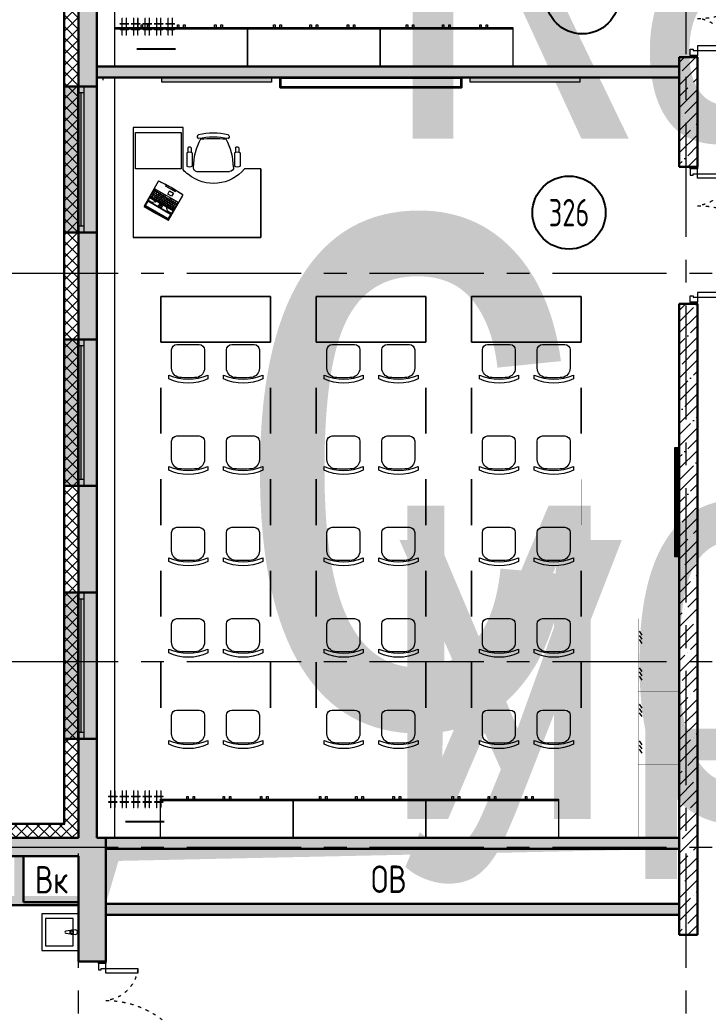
# Model space of a CAD drawing. Header units: millimetres. Extents: x -13407 to 129733, y -106516 to 109495.
# Drawn here: x 5609 to 13140, y 7692 to 18564 of the extents above; entities that cross this region are included whole.
import ezdxf
from ezdxf.enums import TextEntityAlignment as Align

# ---------------------------------------------------------------- set-up
doc = ezdxf.new("R2018")
doc.units = ezdxf.units.MM
doc.linetypes.add('ACAD_ISO03W100', pattern=[30, 12, -18])
doc.linetypes.add('CENTER', pattern=[2, 1.25, -0.25, 0.25, -0.25])
doc.layers.get('Defpoints').update_dxf_attribs({"color": 6})
for name, color, linetype, lineweight in [('АР_Двери', 5, 'Continuous', 18), ('АР_Маркер экспликации', 239, 'Continuous', 13), ('АР_Навесной фасад', 5, 'Continuous', 5), ('АР_Номер помещения', 1, 'Continuous', 25), ('АР_Окна БЛОК', 250, 'Continuous', 13), ('АР_Оси', 193, 'Continuous', 9), ('АР_Перегородки газоблок', 165, 'Continuous', 30), ('АР_Перегородки газоблок_Штрих', 165, 'Continuous', 5), ('АР_Подоконники', 163, 'Continuous', 9), ('АР_Помещения_площадь', 19, 'Continuous', 9), ('АР_Сущ Несущая стена', 202, 'Continuous', 30), ('АР_Утеплитель', 250, 'Continuous', 9), ('АР_Штриховка монолит', 250, 'Continuous', 9), ('Сан.техника', 153, 'Continuous', 9), ('Спринклеры', 7, 'Continuous', 18), ('ТХ_мебель передв', 250, 'Continuous', 13), ('ТХ_обор_комп принт', 30, 'Continuous', 13)]:
    doc.layers.add(name, color=color, linetype=linetype, lineweight=lineweight)
doc.layers.add('АР_Названия помещений', color=124, linetype='Continuous', lineweight=5, plot=False)
doc.layers.add('АР_Отверстия', color=251, linetype='Continuous')
doc.styles.add('ICOCPEUR', font='isocpeur.ttf')
doc.styles.add('ISOCPEUR', font='isocpeur.ttf', dxfattribs={"width": 0.7})
doc.styles.get("Standard").update_dxf_attribs({"font": 'arial.ttf'})
pattern_1 = [(50, (-58072.46, -55205.68), (215.17805, -18.82564), [22.5, -247.5]), (355, (-58072.46, -55205.68), (-41.6254, 225.65764), [18, -198]), (100.45144, (-58054.53, -55207.25), (173.55265, 206.832), [19.12206, -210.34263]), (46.1842, (-58072.46, -55145.68), (320.1724, -49.6558), [33.75, -371.25]), (96.63564, (-58045.78, -55149.82), (280.3986, 292.2356), [28.6831, -315.5141]), (351.18416, (-58072.46, -55145.68), (280.3986, 292.2356), [27, -297]), (21, (-58042.46, -55160.68), (179.07212, -120.78567), [22.5, -247.5]), (326, (-58042.46, -55160.68), (72.9946, 217.545), [18, -198]), (71.45144, (-58027.54, -55170.75), (252.0667, 96.75935), [19.12206, -210.34263]), (37.5, (-58072.46, -55205.68), (3.647957, 99.868156), [0, -195.6, 0, -201, 0, -198.75]), (7.5, (-58072.46, -55205.68), (78.92086, 118.32351), [0, -114.6, 0, -191.1, 0, -75.75]), (327.5, (-58139.36, -55205.68), (160.14673, -6.76646), [0, -75, 0, -234, 0, -310.5]), (317.5, (-58169.36, -55205.68), (174.95585, 30.0315), [0, -97.5, 0, -155.4, 0, -220.5])]

# ---------------------------------------------------------------- blocks, each defined once
blk = doc.blocks.new('Полуторная_на лестницу')
for points in [[(75, 80), (75, 1080), (125, 1080), (125, 80)], [(1375, 430), (1375, 80), (1425, 80), (1425, 430)]]:
    blk.add_lwpolyline(points, close=True)
for points in [[(0, 0), (0, 80), (20, 80), (20, 0), (0, 0)], [(20, 80), (20, 0), (90, 0), (90, 30), (75, 30), (75, 80), (20, 80)], [(1480, 80), (1480, 0), (1410, 0), (1410, 30), (1425, 30), (1425, 80), (1480, 80)], [(1500, 0), (1500, 80), (1480, 80), (1480, 0), (1500, 0)]]:
    blk.add_lwpolyline(points)
at = {"linetype": 'ACAD_ISO03W100', "ltscale": 3}
for centre, radius, start, end in [((75, 80), 1000, 0, 90), ((1465, 40), 392, 95.9075, 174.0925)]:
    blk.add_arc(centre, radius, start, end, dxfattribs=at)
blk = doc.blocks.new('*U205')
at = {"true_color": 0xffffff}
h = blk.add_hatch(color=7, dxfattribs=at)
h.dxf.hatch_style = 1
h.paths.add_polyline_path([(-1600, 140), (0, 140), (0, -220), (-1600, -220)])
at = {"lineweight": 30}
for p, q in [((-1600, 140), (-1600, -220)), ((0, 140), (0, -220))]:
    blk.add_line(p, q, dxfattribs=at)
for p, q in [((-1600, 140), (0, 140)), ((-1600, 140), (-1600, 140)), ((-1600, 140), (-1600, 140)), ((0, 140), (0, 140)), ((0, 140), (0, 140)), ((-1600, 0), (0, 0)), ((-1600, -70), (0, -70)), ((-1530, 0), (-1530, -70)), ((-1530, -35), (-70, -35)), ((-70, 0), (-70, -70)), ((0, -220), (-1600, -220))]:
    blk.add_line(p, q)
blk = doc.blocks.new('*U206')
at = {"true_color": 0xffffff}
h = blk.add_hatch(color=7, dxfattribs=at)
h.dxf.hatch_style = 1
h.paths.add_polyline_path([(-1600, 140), (0, 140), (0, -220), (-1600, -220)])
at = {"lineweight": 30}
for p, q in [((-1600, 140), (-1600, -220)), ((0, 140), (0, -220))]:
    blk.add_line(p, q, dxfattribs=at)
for p, q in [((-1600, 140), (0, 140)), ((-1600, 140), (-1600, 140)), ((-1600, 140), (-1600, 140)), ((0, 140), (0, 140)), ((0, 140), (0, 140)), ((-1600, 0), (0, 0)), ((-1600, -70), (0, -70)), ((-1530, 0), (-1530, -70)), ((-1530, -35), (-70, -35)), ((-70, 0), (-70, -70)), ((0, -220), (-1600, -220))]:
    blk.add_line(p, q)
blk = doc.blocks.new('*U207')
at = {"true_color": 0xffffff}
h = blk.add_hatch(color=7, dxfattribs=at)
h.dxf.hatch_style = 1
h.paths.add_polyline_path([(-1600, 140), (0, 140), (0, -220), (-1600, -220)])
at = {"lineweight": 30}
for p, q in [((-1600, 140), (-1600, -220)), ((0, 140), (0, -220))]:
    blk.add_line(p, q, dxfattribs=at)
for p, q in [((-1600, 140), (0, 140)), ((-1600, 140), (-1600, 140)), ((-1600, 140), (-1600, 140)), ((0, 140), (0, 140)), ((0, 140), (0, 140)), ((-1600, 0), (0, 0)), ((-1600, -70), (0, -70)), ((-1530, 0), (-1530, -70)), ((-1530, -35), (-70, -35)), ((-70, 0), (-70, -70)), ((0, -220), (-1600, -220))]:
    blk.add_line(p, q)
blk = doc.blocks.new('*U371')
at = {"layer": 'Defpoints', "color": 7}
blk.add_line((-16925, 1219), (-17347, 1219), dxfattribs=at)
at = {"layer": 'АР_Номер помещения', "color": 7}
blk.add_circle((-12473, 1786), 400, dxfattribs=at)
at = {"layer": 'Defpoints', "color": 7, "style": 'ISOCPEUR', "width": 0.7}
blk.add_attdef('ПЛОЩАДЬ_ПОМЕЩЕНИЯ', text='', height=200, dxfattribs=at).set_placement((-16920, 1466), align=Align.MIDDLE_RIGHT)
at = {"layer": 'Defpoints', "color": 7, "style": 'ISOCPEUR', "width": 0.7, "flags": 1}
blk.add_attdef('КАТЕГОРИЯ', (-499, -2092), '', height=250, dxfattribs=at)
at = {"layer": 'АР_Номер помещения', "color": 7, "style": 'ISOCPEUR', "width": 0.7}
blk.add_attdef('НОМЕР_ПОМЕЩЕНИЯ', text='', height=300, dxfattribs=at).set_placement((-12473, 1786), align=Align.MIDDLE_CENTER)
at = {"layer": 'АР_Помещения_площадь', "color": 7, "lineweight": 30, "width": 0.7, "flags": 104}
blk.add_attdef('ИМЯ_ПОМЕЩЕНИЯ', text='', height=100, dxfattribs=at).set_placement((158, 1217), align=Align.MIDDLE_CENTER)
blk = doc.blocks.new('*U372')
at = {"layer": 'Defpoints', "color": 7}
blk.add_line((-17050, 764), (-17472, 764), dxfattribs=at)
at = {"layer": 'АР_Номер помещения', "color": 7}
blk.add_circle((-12619, 7432), 400, dxfattribs=at)
at = {"layer": 'Defpoints', "color": 7, "style": 'ISOCPEUR', "width": 0.7}
blk.add_attdef('ПЛОЩАДЬ_ПОМЕЩЕНИЯ', text='', height=200, dxfattribs=at).set_placement((-17045, 1011), align=Align.MIDDLE_RIGHT)
at = {"layer": 'Defpoints', "color": 7, "style": 'ISOCPEUR', "width": 0.7, "flags": 1}
blk.add_attdef('КАТЕГОРИЯ', (-499, -2092), '', height=250, dxfattribs=at)
at = {"layer": 'АР_Номер помещения', "color": 7, "style": 'ISOCPEUR', "width": 0.7}
blk.add_attdef('НОМЕР_ПОМЕЩЕНИЯ', text='', height=300, dxfattribs=at).set_placement((-12619, 7432), align=Align.MIDDLE_CENTER)
at = {"layer": 'АР_Помещения_площадь', "color": 7, "lineweight": 30, "width": 0.7, "flags": 104}
blk.add_attdef('ИМЯ_ПОМЕЩЕНИЯ', text='', height=100, dxfattribs=at).set_placement((158, 1217), align=Align.MIDDLE_CENTER)
blk = doc.blocks.new('*U391')
at = {"layer": 'Defpoints', "color": 7, "style": 'ISOCPEUR', "width": 0.7, "flags": 1}
blk.add_attdef('КАТЕГОРИЯ', (-499, -2092), '', height=250, dxfattribs=at)
at = {"layer": 'Defpoints', "color": 7, "style": 'ISOCPEUR', "width": 0.7}
blk.add_attdef('ПЛОЩАДЬ_ПОМЕЩЕНИЯ', text='', height=200, dxfattribs=at).set_placement((6388, -10752), align=Align.MIDDLE_RIGHT)
at = {"layer": 'АР_Номер помещения', "color": 7, "style": 'ISOCPEUR', "width": 0.7}
blk.add_attdef('НОМЕР_ПОМЕЩЕНИЯ', text='', height=300, dxfattribs=at).set_placement((1135, -4684), align=Align.MIDDLE_CENTER)
at = {"layer": 'АР_Помещения_площадь', "color": 7, "lineweight": 30, "width": 0.7, "flags": 104}
blk.add_attdef('ИМЯ_ПОМЕЩЕНИЯ', text='', height=100, dxfattribs=at).set_placement((158, 1217), align=Align.MIDDLE_CENTER)
blk = doc.blocks.new('*U389')
at = {"layer": 'Defpoints', "color": 7, "style": 'ISOCPEUR', "width": 0.7}
blk.add_attdef('ПЛОЩАДЬ_ПОМЕЩЕНИЯ', text='', height=200, dxfattribs=at).set_placement((-20053, 1770), align=Align.MIDDLE_RIGHT)
at = {"layer": 'Defpoints', "color": 7, "style": 'ISOCPEUR', "width": 0.7, "flags": 1}
blk.add_attdef('КАТЕГОРИЯ', (-499, -2092), '', height=250, dxfattribs=at)
at = {"layer": 'АР_Номер помещения', "color": 7, "style": 'ISOCPEUR', "width": 0.7}
blk.add_attdef('НОМЕР_ПОМЕЩЕНИЯ', text='', height=300, dxfattribs=at).set_placement((-18031, 1945), align=Align.MIDDLE_CENTER)
at = {"layer": 'АР_Помещения_площадь', "color": 7, "lineweight": 30, "width": 0.7, "flags": 104}
blk.add_attdef('ИМЯ_ПОМЕЩЕНИЯ', text='', height=100, dxfattribs=at).set_placement((158, 1217), align=Align.MIDDLE_CENTER)
blk = doc.blocks.new('сан.техника')
at = {"layer": 'Сан.техника', "linetype": 'Continuous', "lineweight": 5}
for p, q in [((-27, 168), (-79, 161)), ((-27, 168), (-79, 161)), ((-79, 139), (-27, 132)), ((-79, 139), (-27, 132)), ((25, 175), (-17, 171)), ((25, 175), (-17, 171)), ((-17, 129), (25, 125)), ((-17, 129), (25, 125)), ((-15, 164), (0, 164)), ((-15, 164), (0, 164)), ((0, 136), (-15, 136)), ((0, 136), (-15, 136)), ((0, 164), (0, 136)), ((0, 164), (0, 136))]:
    blk.add_line(p, q, dxfattribs=at)
for points in [[(59, 350), (-341, 350), (-341, -50), (59, -50)], [(0, 300), (-300, 300), (-300, 0), (0, 0)], [(0, 300), (-300, 300), (-300, 0), (0, 0)]]:
    blk.add_lwpolyline(points, close=True, dxfattribs=at)
for centre, radius, start, end in [((-78, 150), 11.2, 97.1386, 262.8608), ((-78, 150), 11.2, 97.1386, 262.8608), ((-15, 150), 21.1, 122.7707, 237.2287), ((-15, 150), 21.1, 122.7707, 237.2287), ((-15, 150), 13.6, 89.9997, 269.9997), ((-15, 150), 13.6, 89.9997, 269.9997), ((-15, 150), 21.1, 95.1693, 122.7707), ((-15, 150), 21.1, 95.1693, 122.7707), ((-15, 150), 21.1, 237.2287, 264.8301), ((-15, 150), 21.1, 237.2287, 264.8301), ((25, 150), 25, 269.9997, 89.9997), ((25, 150), 25, 269.9997, 89.9997)]:
    blk.add_arc(centre, radius, start, end, dxfattribs=at)
blk = doc.blocks.new('тумба под доской')
for points in [[(-1451, -426), (0, -426), (0, 0), (-1451, 0)], [(-1165, -453), (-1149, -453), (-1149, -426), (-1165, -426)], [(-1096, -453), (-1080, -453), (-1080, -426), (-1096, -426)], [(-768, -453), (-752, -453), (-752, -426), (-768, -426)], [(-699, -453), (-683, -453), (-683, -426), (-699, -426)], [(-360, -453), (-344, -453), (-344, -426), (-360, -426)], [(-291, -453), (-275, -453), (-275, -426), (-291, -426)]]:
    blk.add_lwpolyline(points, close=True)
blk.add_lwpolyline([(-1451, -410), (0, -410)])
blk = doc.blocks.new('A$C3da1b1ea')
at = {"lineweight": 0}
blk.add_lwpolyline([(0, 0), (50, 0), (50, -1200), (0, -1200), (0, 0)], dxfattribs=at)
blk = doc.blocks.new('laptop')
at = {"color": 0}
for p, q in [((-150, 325), (-155, 323)), ((-150, 325), (-155, 323)), ((-155, 323), (-155, 10)), ((-155, 323), (-155, 10)), ((-150, 313), (-155, 311)), ((155, 248), (-155, 248)), ((0, 326), (-150, 325)), ((0, 326), (-150, 325)), ((0, 314), (-150, 313)), ((-147, 210), (-147, 234)), ((-143, 309), (-140, 310)), ((-143, 254), (-143, 309)), ((-140, 253), (-143, 254)), ((-140, 310), (140, 310)), ((140, 253), (-140, 253)), ((-137, 244), (-96, 244)), ((-68, 219), (-92, 243)), ((-19, 242), (-21, 242)), ((-21, 242), (-21, 237)), ((-21, 237), (-19, 237)), ((-21, 226), (-21, 220)), ((21, 226), (-21, 226)), ((-21, 220), (21, 220)), ((-19, 237), (-19, 242)), ((-6, 242), (-8, 242)), ((-8, 242), (-8, 237)), ((-8, 237), (-6, 237)), ((-6, 237), (-6, 242)), ((150, 325), (0, 326)), ((150, 325), (0, 326)), ((150, 313), (0, 314)), ((8, 242), (6, 242)), ((6, 242), (6, 237)), ((6, 237), (8, 237)), ((8, 237), (8, 242)), ((21, 242), (19, 242)), ((19, 242), (19, 237)), ((19, 237), (21, 237)), ((21, 237), (21, 242)), ((21, 220), (21, 226)), ((68, 219), (92, 243)), ((96, 244), (137, 244)), ((140, 310), (143, 309)), ((143, 254), (140, 253)), ((143, 309), (143, 254)), ((147, 234), (147, 210)), ((155, 323), (150, 325)), ((155, 323), (150, 325)), ((155, 311), (150, 313)), ((155, 10), (155, 323)), ((155, 10), (155, 323)), ((-147, 210), (-147, 100)), ((147, 210), (-147, 210)), ((-147, 210), (-72, 210)), ((-130, 194), (-147, 194)), ((147, 192), (-147, 192)), ((147, 173), (-147, 173)), ((147, 155), (-147, 155)), ((147, 137), (-147, 137)), ((147, 118), (-147, 118)), ((-138, 192), (-138, 173)), ((-130, 210), (-130, 194)), ((-129, 173), (-129, 155)), ((-128, 210), (-128, 194)), ((76, 194), (-128, 194)), ((-123, 155), (-123, 137)), ((-123, 118), (-123, 100)), ((-119, 192), (-119, 173)), ((-114, 137), (-114, 118)), ((-111, 210), (-111, 194)), ((-110, 173), (-110, 155)), ((-103, 155), (-103, 137)), ((-99, 192), (-99, 173)), ((-98, 118), (-98, 100)), ((-94, 210), (-94, 194)), ((-94, 137), (-94, 118)), ((-90, 173), (-90, 155)), ((-84, 155), (-84, 137)), ((-80, 192), (-80, 173)), ((-77, 210), (-77, 194)), ((-75, 137), (-75, 118)), ((-74, 118), (-74, 100)), ((-71, 173), (-71, 155)), ((-64, 155), (-64, 137)), ((-60, 210), (-60, 194)), ((-60, 192), (-60, 173)), ((-55, 137), (-55, 118)), ((-55, 118), (-55, 100)), ((-51, 173), (-51, 155)), ((-45, 155), (-45, 137)), ((-43, 210), (-43, 194)), ((-41, 192), (-41, 173)), ((-36, 137), (-36, 118)), ((-32, 173), (-32, 155)), ((-26, 210), (-26, 194)), ((-25, 155), (-25, 137)), ((-21, 192), (-21, 173)), ((-16, 137), (-16, 118)), ((-12, 173), (-12, 155)), ((-9, 210), (-9, 194)), ((-6, 155), (-6, 137)), ((-2, 192), (-2, 173)), ((3, 137), (3, 118)), ((7, 173), (7, 155)), ((8, 210), (8, 194)), ((9, 118), (9, 100)), ((14, 155), (14, 137)), ((18, 192), (18, 173)), ((23, 137), (23, 118)), ((25, 210), (25, 194)), ((27, 173), (27, 155)), ((29, 118), (29, 100)), ((33, 155), (33, 137)), ((37, 192), (37, 173)), ((42, 210), (42, 194)), ((42, 137), (42, 118)), ((46, 173), (46, 155)), ((48, 118), (48, 100)), ((53, 155), (53, 137)), ((57, 192), (57, 173)), ((59, 210), (59, 194)), ((62, 137), (62, 118)), ((66, 173), (66, 155)), ((68, 118), (68, 100)), ((69, 210), (69, 211)), ((69, 210), (69, 211)), ((147, 210), (69, 210)), ((72, 155), (72, 137)), ((76, 210), (76, 194)), ((76, 192), (76, 173)), ((79, 210), (79, 194)), ((147, 194), (79, 194)), ((81, 137), (81, 118)), ((85, 173), (85, 155)), ((87, 118), (87, 100)), ((90, 118), (90, 100)), ((92, 155), (92, 137)), ((96, 210), (96, 194)), ((96, 192), (96, 173)), ((105, 173), (105, 155)), ((109, 137), (109, 100)), ((113, 210), (113, 194)), ((129, 192), (129, 100)), ((130, 210), (130, 194)), ((147, 210), (147, 100)), ((-155, 10), (-155, 8)), ((-155, 8), (-152, 5)), ((-152, 5), (-150, 5)), ((-150, 5), (0, 0)), ((147, 100), (-147, 100)), ((-59, 14), (-59, 1)), ((59, 14), (-59, 14)), ((-59, 1), (-59, 14)), ((-59, 14), (59, 14)), ((0, 0), (150, 5)), ((59, 1), (59, 14)), ((59, 14), (59, 1)), ((150, 5), (153, 6)), ((153, 6), (155, 8)), ((155, 8), (155, 10))]:
    blk.add_line(p, q, dxfattribs=at)
blk.add_lwpolyline([(-52, 79), (-4, 79), (-4, 39), (-52, 39)], close=True, dxfattribs=at)
for centre, radius, start, end in [((-137, 234), 10, 90, 180), ((-96, 239), 5, 45, 90), ((-72, 215), 5, 270, 45), ((72, 215), 5, 135, 236.1175), ((96, 239), 5, 90, 135), ((137, 234), 10, 0, 90), ((-150, 10), 5, 180, 266.4167), ((0, 2405), 2405, 266.4167, 273.5833), ((150, 10), 5, 273.5833, 0)]:
    blk.add_arc(centre, radius, start, end, dxfattribs=at)
blk = doc.blocks.new('мваи')
for points in [[(95699, 222916), (95154, 222916), (95154, 221715), (96551, 221715), (96551, 222466), (96371, 222466)], [(95699, 222456), (95699, 222916)], [(95752, 222694), (95752, 222646)], [(95789, 222694), (95789, 222646)], [(96271, 222694), (96271, 222646)], [(96308, 222694), (96308, 222646)], [(95741, 222641), (95741, 222493)], [(95800, 222641), (95800, 222493)], [(96260, 222641), (96260, 222493)], [(96324, 222641), (96324, 222493)], [(96551, 222466), (96551, 221715), (95154, 221715)]]:
    blk.add_lwpolyline(points)
blk.add_lwpolyline([(95180, 222864), (95678, 222864), (95678, 222466), (95180, 222466)], close=True)
blk.add_lwpolyline([(96250, 222482, 0.127479), (96170, 222789, 0.028308), (95890, 222789, 0.127479), (95810, 222482, 0.416667), (95858, 222435), (96207, 222435)], format="xyb")
for centre, radius, start, end in [((96030, 222190), 667, 75.9812, 104.0188), ((96030, 221982), 829, 78.7648, 101.2352)]:
    blk.add_arc(centre, radius, start, end)
for points in [[(95868, 222795), (95858, 222800), (95852, 222821), (95863, 222832)], [(95863, 222832), (95863, 222837), (95868, 222837), (95868, 222837)], [(96191, 222837), (96202, 222832), (96207, 222816), (96197, 222800)], [(96197, 222800), (96197, 222800), (96197, 222795), (96191, 222795)], [(95741, 222641), (95757, 222652), (95778, 222652), (95800, 222641)], [(95752, 222694), (95757, 222705), (95768, 222710), (95778, 222705)], [(95778, 222705), (95784, 222699), (95784, 222699), (95789, 222694)], [(96260, 222641), (96281, 222652), (96302, 222652), (96324, 222641)], [(96271, 222694), (96276, 222705), (96292, 222710), (96302, 222705)], [(96302, 222705), (96302, 222699), (96308, 222699), (96308, 222694)], [(95757, 222403), (95736, 222419), (95715, 222435), (95699, 222456)], [(95800, 222493), (95778, 222482), (95757, 222482), (95741, 222493)], [(96371, 222466), (96218, 222281), (95942, 222249), (95757, 222403)], [(96250, 222482), (96255, 222456), (96234, 222435), (96207, 222435)], [(96324, 222493), (96302, 222482), (96281, 222482), (96260, 222493)]]:
    blk.add_open_spline(points, degree=3)
at = {"rotation": 150}
blk.add_blockref('laptop', (95567, 222259), dxfattribs=at)
blk = doc.blocks.new('У018')
at = {"layer": 'ТХ_мебель передв', "ltscale": 100, "const_width": 2}
blk.add_lwpolyline([(94750, 82280), (95250, 82280), (95250, 81080), (94750, 81080)], close=True, dxfattribs=at)
blk = doc.blocks.new('Стул парты')
for points in [[(-95, -360, -0.36493), (-180, -259), (-180, -58, -0.414078), (-122, 0), (122, 0, -0.414078), (180, -58), (180, -259, -0.36493), (95, -360, -0.041656)], [(-212, -334, 0.203875), (217, -334), (217, -374, -0.227009), (-212, -374)]]:
    blk.add_lwpolyline(points, format="xyb", close=True)
blk = doc.blocks.new('У062-2')
at = {"layer": 'ТХ_мебель передв', "ltscale": 100}
for p, q in [((73687, 43374.5), (73729.5, 43402.5)), ((73733, 43374.5), (73775.5, 43402.5)), ((73779, 43374.5), (73821.5, 43402.5)), ((74087, 43374.5), (74129.5, 43402.5)), ((74133, 43374.5), (74175.5, 43402.5)), ((74179, 43374.5), (74221.5, 43402.5))]:
    blk.add_line(p, q, dxfattribs=at)
for points, const_width in [([(73549.5, 43813.5), (74349.5, 43813.5), (74349.5, 43363.5), (73549.5, 43363.5)], 2), ([(73549.5, 43363.5), (74349.5, 43363.5), (74349.5, 43413.5), (73549.5, 43413.5)], 1)]:
    blk.add_lwpolyline(points, close=True, dxfattribs=dict(at, const_width=const_width))
at = {"layer": 'ТХ_мебель передв', "ltscale": 100, "const_width": 1}
blk.add_lwpolyline([(73949.5, 43413.5), (73949.5, 43363.5)], dxfattribs=at)
blk = doc.blocks.new('У051-2')
at = {"layer": 'ТХ_мебель передв', "ltscale": 100}
for points, const_width in [([(73549.5, 44725), (74349.5, 44725), (74349.5, 44275), (73549.5, 44275)], 2), ([(73549.5, 44275), (74349.5, 44275), (74349.5, 44325), (73549.5, 44325)], 1)]:
    blk.add_lwpolyline(points, close=True, dxfattribs=dict(at, const_width=const_width))
at = {"layer": 'ТХ_мебель передв', "ltscale": 100, "const_width": 1}
blk.add_lwpolyline([(73949.5, 44325), (73949.5, 44275)], dxfattribs=at)

msp = doc.modelspace()

# ---------------------------------------------------------------- hatches: boundary and pattern name
at = {"layer": 'АР_Перегородки газоблок_Штрих', "ltscale": 100}
h = msp.add_hatch(dxfattribs=at)
h.set_pattern_fill('AR-CONC', color=256, scale=30)
h.set_pattern_definition(pattern_1)
h.paths.add_polyline_path([(12825, 18055), (6450, 18055), (6450, 17935), (12825, 17935)])
h = msp.add_hatch(dxfattribs=at)
h.set_pattern_fill('AR-CONC', color=256, scale=30)
h.set_pattern_definition(pattern_1)
h.paths.add_polyline_path([(12825.4, 9610), (6550, 9610), (6550, 9490), (12825, 9490.8), (12824.6, 9490)])
h = msp.add_hatch(dxfattribs=at)
h.set_pattern_fill('AR-CONC', color=256, scale=30)
h.set_pattern_definition([(50, (76865.7, -55205.68), (215.17805, -18.82564), [22.5, -247.5]), (355, (76865.7, -55205.68), (-41.6254, 225.65764), [18, -198]), (100.45144, (76883.63, -55207.25), (173.55265, 206.832), [19.12206, -210.34263]), (46.1842, (76865.7, -55145.68), (320.1724, -49.6558), [33.75, -371.25]), (96.63564, (76892.38, -55149.82), (280.3986, 292.2356), [28.6831, -315.5141]), (351.18416, (76865.7, -55145.68), (280.3986, 292.2356), [27, -297]), (21, (76895.7, -55160.68), (179.07212, -120.78567), [22.5, -247.5]), (326, (76895.7, -55160.68), (72.9946, 217.545), [18, -198]), (71.45144, (76910.62, -55170.75), (252.0667, 96.75935), [19.12206, -210.34263]), (37.5, (76865.7, -55205.68), (3.647957, 99.868156), [0, -195.6, 0, -201, 0, -198.75]), (7.5, (76865.7, -55205.68), (78.92086, 118.32351), [0, -114.6, 0, -191.1, 0, -75.75]), (327.5, (76798.8, -55205.68), (160.14673, -6.76646), [0, -75, 0, -234, 0, -310.5]), (317.5, (76768.8, -55205.68), (174.95585, 30.0315), [0, -97.5, 0, -155.4, 0, -220.5])])
h.paths.add_polyline_path([(6250, 8975), (5648.6, 8975), (5648.6, 9410), (5548.6, 9410), (5548.6, 8975), (200, 8975), (200, 9410), (100, 9410), (99.9, 8875), (6250, 8875)])
h = msp.add_hatch(dxfattribs=at)
h.set_pattern_fill('AR-CONC', color=256, scale=30)
h.set_pattern_definition(pattern_1)
h.paths.add_polyline_path([(12825.4, 8890), (6550, 8890), (6550, 8770), (12825, 8770.8), (12824.6, 8770)])
at = {"layer": 'АР_Утеплитель', "ltscale": 100}
h = msp.add_hatch(dxfattribs=at)
h.set_pattern_fill('ANSI37', color=256, scale=700)
h.set_pattern_definition([(45, (-945096.63, 49153.53), (-61.871843, 61.871843), []), (135, (-945096.63, 49153.53), (-61.871843, -61.871843), [])])
h.paths.add_polyline_path([(-100, 9610), (6250, 9610), (6250, 26840), (-750.2, 26840), (-750.2, 28560), (-900.2, 28560), (-900.2, 26690), (6100, 26690), (6100, 9760), (-250, 9760), (-250, -250), (13150, -250), (13150, 6100), (21270, 6100), (21270, 11290), (29537.4, 11290), (29537.4, 11040), (29687.4, 11040), (29687.4, 11440), (21120, 11440), (21120, 6250), (13000, 6250), (13000, -100), (-100, -100)])
at = {"layer": 'АР_Штриховка монолит', "ltscale": 100}
h = msp.add_hatch(dxfattribs=at)
h.set_pattern_fill('ANSI35', color=256, scale=700)
h.set_pattern_definition([(45, (-951587.81, 109999.9), (-123.743687, 123.743687), []), (45, (-951464.07, 109999.9), (-123.743687, 123.743687), [218.75, -43.75, 0, -43.75])])
h.paths.add_polyline_path([(6449.9, 27280), (6249.9, 27280), (6249.9, 9610), (-100, 9610), (-100, 9410), (100, 9410), (6250, 9410), (6250, 8256), (6550, 8256), (6550, 9610), (6450, 9610)])
h = msp.add_hatch(dxfattribs=at)
h.set_pattern_fill('ANSI35', color=256, scale=700)
h.set_pattern_definition([(45, (-961377.81, 115514.9), (-123.743687, 123.743687), []), (45, (-961254.07, 115514.9), (-123.743687, 123.743687), [218.75, -43.75, 0, -43.75])])
h.paths.add_polyline_path([(13025, 18155), (12825, 18155), (12825, 16955), (13025, 16955)])
h = msp.add_hatch(dxfattribs=at)
h.set_pattern_fill('ANSI35', color=256, scale=700)
h.set_pattern_definition([(45, (-961377.81, 107109.9), (-123.743687, 123.743687), []), (45, (-961254.07, 107109.9), (-123.743687, 123.743687), [218.75, -43.75, 0, -43.75])])
h.paths.add_polyline_path([(13025, 15455), (12825, 15455), (12825, 8550), (13025, 8550)])
at = {"layer": 'Спринклеры', "ltscale": 100}
h = msp.add_hatch(color=256, dxfattribs=at)
h.paths.add_polyline_path([(4450, 9410), (200, 9410), (201.2, 8975), (325.7, 9312.6)])
edge = h.paths.add_edge_path()
edge.add_line((12825, 9490), (7248.9, 9490))
edge.add_arc((6898.2, 9463.2), 351.8, -15.32511, 4.36279, ccw=False)
edge.add_line((7237.4, 9370.3), (12825, 9490))
edge = h.paths.add_edge_path()
edge.add_line((7248.9, 9490), (6550, 9490))
edge.add_line((6550, 9490), (6550, 8890))
edge.add_line((6550, 8890), (6688.2, 9358.5))
edge.add_line((6688.2, 9358.5), (7237.4, 9370.3))
edge.add_arc((6898.2, 9463.2), 351.8, 344.67489, 364.36279)
at = {"layer": 'ТХ_мебель передв', "transparency": 33554508}
h = msp.add_hatch(color=256, dxfattribs=at)
h.dxf.hatch_style = 1
h.paths.add_polyline_path([(7162.6, 17935), (7162.6, 17882), (8362.6, 17882), (8362.6, 17935)])
h = msp.add_hatch(color=256, dxfattribs=at)
h.dxf.hatch_style = 1
h.paths.add_polyline_path([(11736.1, 17882), (11736.1, 17935), (10537.4, 17935), (10537.4, 17882)])

# ---------------------------------------------------------------- linework, layer by layer
at = {"layer": 'АР_Навесной фасад', "ltscale": 100}
for p, q in [((6090, 9770), (6090, 26680)), ((6100, 9760), (6100, 26690)), ((-260.4, 9770), (6090, 9770)), ((-250.4, 9760), (6100, 9760))]:
    msp.add_line(p, q, dxfattribs=at)
at = {"layer": 'АР_Оси', "linetype": 'CENTER', "ltscale": 1000}
for p, q in [((6250, -1811.3), (6250, 32072.7)), ((12900, -1811.3), (12900, 27571.3)), ((-12563.8, 15790), (71033.4, 15790)), ((-12563.8, 11540), (71033.4, 11540)), ((-12563.8, 9510), (71033.4, 9510))]:
    msp.add_line(p, q, dxfattribs=at)
at = {"layer": 'АР_Перегородки газоблок', "ltscale": 100}
for p, q in [((5648.6, 8907.7), (5648.6, 9410)), ((6250, 8875), (100, 8875)), ((6250, 8907.7), (5648.6, 8907.7))]:
    msp.add_line(p, q, dxfattribs=at)
for points in [[(6450, 18055), (12825, 18055)], [(6450, 17935), (12825, 17935)], [(6550, 9610), (12825, 9610)], [(6550, 9490), (12825, 9490)], [(12825, 8890), (6550, 8890)], [(12825, 8770), (6550, 8770)]]:
    msp.add_lwpolyline(points, dxfattribs=at)
at = {"layer": 'АР_Подоконники', "ltscale": 100}
for p, q in [((6650, 18055), (6650, 26760.4)), ((6650, 9610), (6650, 17935))]:
    msp.add_line(p, q, dxfattribs=at)
at = {"layer": 'АР_Сущ Несущая стена', "ltscale": 100}
for p, q in [((6250, 9610), (6250, 27480)), ((6450, 9610), (6450, 27280)), ((12825, 16955), (12825, 18155)), ((12825, 18155), (13025, 18155)), ((13025, 16955), (13025, 18155)), ((12825, 16955), (13025, 16955)), ((12825, 8550), (12825, 15455)), ((12825, 15455), (13025, 15455)), ((13025, 8550), (13025, 15455)), ((-100, 9610), (6250, 9610)), ((6450, 9610), (6550, 9610)), ((6550, 9610), (6550, 8256)), ((100, 9410), (6250, 9410)), ((6250, 9410), (6250, 8256)), ((12825, 8550), (13025, 8550)), ((6250, 8256), (6550, 8256))]:
    msp.add_line(p, q, dxfattribs=at)
at = {"layer": 'ТХ_мебель передв', "ltscale": 100}
msp.add_line((6520, 17905), (6520, 17935), dxfattribs=at)
at = {"layer": 'ТХ_мебель передв'}
for p, q in [((7750, 15535.1), (7150, 15535.1)), ((7150, 15535.1), (7150, 15035.1)), ((7150, 15035.1), (7150, 15535.1)), ((7150, 15535.1), (7750, 15535.1)), ((7750, 15535.1), (7150, 15535.1)), ((7150, 15535.1), (7150, 15035.1)), ((7150, 15035.1), (7150, 15535.1)), ((7150, 15535.1), (7750, 15535.1)), ((8350, 15535.1), (7750, 15535.1)), ((8350, 15535.1), (7750, 15535.1)), ((7750, 15535.1), (8350, 15535.1)), ((8350, 15535.1), (7750, 15535.1)), ((8350, 15535.1), (7750, 15535.1)), ((7750, 15535.1), (8350, 15535.1)), ((8350, 15035.1), (8350, 15535.1)), ((8350, 15035.1), (8350, 15535.1)), ((8350, 15535.1), (8350, 15035.1)), ((8350, 15035.1), (8350, 15535.1)), ((8350, 15035.1), (8350, 15535.1)), ((8350, 15535.1), (8350, 15035.1)), ((8850, 15535.1), (8850, 15035.1)), ((8850, 15535.1), (8850, 15035.1)), ((8850, 15035.1), (8850, 15535.1)), ((9450, 15535.1), (8850, 15535.1)), ((9450, 15535.1), (8850, 15535.1)), ((8850, 15535.1), (9450, 15535.1)), ((8850, 15535.1), (8850, 15035.1)), ((8850, 15535.1), (8850, 15035.1)), ((8850, 15035.1), (8850, 15535.1)), ((10050, 15535.1), (9450, 15535.1)), ((10050, 15535.1), (9450, 15535.1)), ((9450, 15535.1), (10050, 15535.1)), ((10050, 15035.1), (10050, 15535.1)), ((10050, 15035.1), (10050, 15535.1)), ((10050, 15535.1), (10050, 15035.1)), ((10050, 15035.1), (10050, 15535.1)), ((10050, 15035.1), (10050, 15535.1)), ((10050, 15535.1), (10050, 15035.1)), ((11150, 15535.1), (10550, 15535.1)), ((10550, 15535.1), (10550, 15035.1)), ((11150, 15535.1), (10550, 15535.1)), ((10550, 15535.1), (10550, 15035.1)), ((10550, 15035.1), (10550, 15535.1)), ((10550, 15535.1), (11150, 15535.1)), ((11150, 15535.1), (10550, 15535.1)), ((10550, 15535.1), (10550, 15035.1)), ((11150, 15535.1), (10550, 15535.1)), ((10550, 15535.1), (10550, 15035.1)), ((10550, 15035.1), (10550, 15535.1)), ((10550, 15535.1), (11150, 15535.1)), ((11750, 15535.1), (11150, 15535.1)), ((11750, 15535.1), (11150, 15535.1)), ((11150, 15535.1), (11750, 15535.1)), ((11750, 15535.1), (11150, 15535.1)), ((11750, 15535.1), (11150, 15535.1)), ((11150, 15535.1), (11750, 15535.1)), ((11750, 15035.1), (11750, 15535.1)), ((11750, 15035.1), (11750, 15535.1)), ((11750, 15535.1), (11750, 15035.1)), ((11750, 15035.1), (11750, 15535.1)), ((11750, 15035.1), (11750, 15535.1)), ((11750, 15535.1), (11750, 15035.1)), ((7150, 15035.1), (7750, 15035.1)), ((7750, 15035.1), (7150, 15035.1)), ((7750, 15035.1), (8350, 15035.1)), ((7750, 15035.1), (8350, 15035.1)), ((8350, 15035.1), (7750, 15035.1)), ((8850, 15035.1), (9450, 15035.1)), ((8850, 15035.1), (9450, 15035.1)), ((9450, 15035.1), (8850, 15035.1)), ((9450, 15035.1), (10050, 15035.1)), ((9450, 15035.1), (10050, 15035.1)), ((10050, 15035.1), (9450, 15035.1)), ((10550, 15035.1), (11150, 15035.1)), ((10550, 15035.1), (11150, 15035.1)), ((11150, 15035.1), (10550, 15035.1)), ((11150, 15035.1), (11750, 15035.1)), ((11150, 15035.1), (11750, 15035.1)), ((11750, 15035.1), (11150, 15035.1)), ((7150, 14535.1), (7150, 14035.1)), ((7150, 14535.1), (7150, 14035.1)), ((7150, 14035.1), (7150, 14535.1)), ((8350, 14035.1), (8350, 14535.1)), ((8350, 14035.1), (8350, 14535.1)), ((8350, 14535.1), (8350, 14035.1)), ((8850, 14535.1), (8850, 14035.1)), ((8850, 14535.1), (8850, 14035.1)), ((8850, 14035.1), (8850, 14535.1)), ((10050, 14035.1), (10050, 14535.1)), ((10050, 14035.1), (10050, 14535.1)), ((10050, 14535.1), (10050, 14035.1)), ((10550, 14535.1), (10550, 14035.1)), ((10550, 14535.1), (10550, 14035.1)), ((10550, 14035.1), (10550, 14535.1)), ((11750, 14035.1), (11750, 14535.1)), ((11750, 14035.1), (11750, 14535.1)), ((11750, 14535.1), (11750, 14035.1)), ((7150, 13535.1), (7150, 13035.1)), ((7150, 13535.1), (7150, 13035.1)), ((7150, 13035.1), (7150, 13535.1)), ((8350, 13035.1), (8350, 13535.1)), ((8350, 13035.1), (8350, 13535.1)), ((8350, 13535.1), (8350, 13035.1)), ((8850, 13535.1), (8850, 13035.1)), ((8850, 13535.1), (8850, 13035.1)), ((8850, 13035.1), (8850, 13535.1)), ((10050, 13035.1), (10050, 13535.1)), ((10050, 13035.1), (10050, 13535.1)), ((10050, 13535.1), (10050, 13035.1)), ((10550, 13535.1), (10550, 13035.1)), ((10550, 13535.1), (10550, 13035.1)), ((10550, 13035.1), (10550, 13535.1)), ((7150, 12535.1), (7150, 12035.1)), ((7150, 12535.1), (7150, 12035.1)), ((7150, 12035.1), (7150, 12535.1)), ((8350, 12035.1), (8350, 12535.1)), ((8350, 12035.1), (8350, 12535.1)), ((8350, 12535.1), (8350, 12035.1)), ((8850, 12535.1), (8850, 12035.1)), ((8850, 12535.1), (8850, 12035.1)), ((8850, 12035.1), (8850, 12535.1)), ((10050, 12035.1), (10050, 12535.1)), ((10050, 12035.1), (10050, 12535.1)), ((10050, 12535.1), (10050, 12035.1)), ((10550, 12535.1), (10550, 12035.1)), ((10550, 12535.1), (10550, 12035.1)), ((10550, 12035.1), (10550, 12535.1)), ((11750, 12035.1), (11750, 12535.1)), ((11750, 12035.1), (11750, 12535.1)), ((11750, 12535.1), (11750, 12035.1)), ((7150, 11535.1), (7150, 11035.1)), ((7150, 11535.1), (7150, 11035.1)), ((7150, 11035.1), (7150, 11535.1)), ((8350, 11035.1), (8350, 11535.1)), ((8350, 11035.1), (8350, 11535.1)), ((8350, 11535.1), (8350, 11035.1)), ((8850, 11535.1), (8850, 11035.1)), ((8850, 11535.1), (8850, 11035.1)), ((8850, 11035.1), (8850, 11535.1)), ((10050, 11035.1), (10050, 11535.1)), ((10050, 11035.1), (10050, 11535.1)), ((10050, 11535.1), (10050, 11035.1)), ((10550, 11535.1), (10550, 11035.1)), ((10550, 11535.1), (10550, 11035.1)), ((10550, 11035.1), (10550, 11535.1)), ((11750, 11035.1), (11750, 11535.1)), ((11750, 11035.1), (11750, 11535.1)), ((11750, 11535.1), (11750, 11035.1))]:
    msp.add_line(p, q, dxfattribs=at)
for points in [[(8362.6, 17935), (8362.6, 17882), (7162.6, 17882), (7162.6, 17935)], [(11736.1, 17935), (11736.1, 17882), (10537.4, 17882), (10537.4, 17935)]]:
    msp.add_lwpolyline(points, close=True, dxfattribs=at)
at = {"layer": 'ТХ_мебель передв', "const_width": 50, "elevation": 0}
msp.add_lwpolyline([(12800, 13885.1), (12800, 12685.1)], dxfattribs=at)
at = {"layer": 'ТХ_обор_комп принт', "lineweight": 35}
msp.add_lwpolyline([(10437.4, 17935), (10437.4, 17823.7), (8462.6, 17823.7), (8462.6, 17935)], close=True, dxfattribs=at)

# ---------------------------------------------------------------- block references
at = {"layer": 'АР_Двери', "rotation": 270}
msp.add_blockref('Полуторная_на лестницу', (12945, 19655), dxfattribs=at)
at = {"layer": 'АР_Двери', "xscale": -1, "rotation": 270}
for p in [(12945, 15455), (6470, 6756)]:
    msp.add_blockref('Полуторная_на лестницу', p, dxfattribs=at)
at = {"layer": 'АР_Маркер экспликации'}
ref = msp.add_blockref('*U389', (27575, 65457.4), dxfattribs=at)
lines = msp.add_mtext('\\W0.8000;Многофункциональный информационный библиотечный центр с зоной для индивидуальных занятий', dxfattribs={"layer": 'АР_Названия помещений', "insert": (7909.7, 65986.8), "char_height": 7190.015, "width": 926.94, "attachment_point": 1})
ref.add_attrib('ИМЯ_ПОМЕЩЕНИЯ', '', (7909.7, 65986.8), dxfattribs={"flags": 104}).embed_mtext(lines)
ref = msp.add_blockref('*U391', (-2584.3, 62869.8), dxfattribs=at)
lines = msp.add_mtext('\\W0.8000;Универсальное помещение с возможностью организации гимнастического зала (хореография)', dxfattribs={"layer": 'АР_Названия помещений', "insert": (-576.5, 58173), "char_height": 10397.474, "width": 926.94, "attachment_point": 1})
ref.add_attrib('ИМЯ_ПОМЕЩЕНИЯ', '', (-576.5, 58173), dxfattribs={"flags": 104}).embed_mtext(lines)
at = {"layer": 'АР_Маркер экспликации', "color": 7}
ref = msp.add_blockref('*U371', (24237.1, 17023.6), dxfattribs=at)
lines = msp.add_mtext('\\W0.8000;Кабинет истории тип 1', dxfattribs={"layer": 'АР_Названия помещений', "insert": (9516.4, 21730.4), "char_height": 4466.67, "width": 926.94, "attachment_point": 1})
ref.add_attrib('ИМЯ_ПОМЕЩЕНИЯ', '', (9516.4, 21730.4), dxfattribs={"flags": 104}).embed_mtext(lines)
ref.add_attrib('ПЛОЩАДЬ_ПОМЕЩЕНИЯ', '#####', dxfattribs={"layer": 'Defpoints', "color": 7, "height": 200, "style": 'ISOCPEUR', "width": 0.7}).set_placement((7317.3, 18489.4), align=Align.MIDDLE_RIGHT)
ref = msp.add_blockref('*U372', (24237.2, 9022.1), dxfattribs=at)
ref.add_attrib('НОМЕР_ПОМЕЩЕНИЯ', '326', dxfattribs={"layer": 'АР_Номер помещения', "color": 7, "height": 300, "style": 'ISOCPEUR', "width": 0.7}).set_placement((11618.5, 16453.8), align=Align.MIDDLE_CENTER)
lines = msp.add_mtext('\\W0.8000;Универсальный учебный кабинет', dxfattribs={"layer": 'АР_Названия помещений', "insert": (9655.6, 12872.6), "char_height": 3710.592, "width": 926.94, "attachment_point": 1})
ref.add_attrib('ИМЯ_ПОМЕЩЕНИЯ', '', (9655.6, 12872.6), dxfattribs={"flags": 104}).embed_mtext(lines)
ref.add_attrib('ПЛОЩАДЬ_ПОМЕЩЕНИЯ', '#####', dxfattribs={"layer": 'Defpoints', "color": 7, "height": 200, "style": 'ISOCPEUR', "width": 0.7}).set_placement((7191.9, 10032.9), align=Align.MIDDLE_RIGHT)
at = {"layer": 'АР_Окна БЛОК', "rotation": 270}
for name, p in [('*U207', (6310, 16235)), ('*U206', (6310, 13465)), ('*U205', (6310, 10695))]:
    msp.add_blockref(name, p, dxfattribs=at)
at = {"layer": 'Сан.техника'}
msp.add_blockref('сан.техника', (6191, 8428.2), dxfattribs=at)
at = {"layer": 'ТХ_мебель передв', "xscale": -1, "rotation": 180}
for p in [(8100.6, 18055), (9551.2, 18055), (11001.8, 18055), (8600.6, 9610), (10051.2, 9610), (11501.8, 9610)]:
    msp.add_blockref('тумба под доской', p, dxfattribs=at)
at = {"layer": 'ТХ_мебель передв'}
for name, p in [('мваи', (-88303.7, -205531.3)), ('Стул парты', (7450, 15010.1)), ('Стул парты', (8050, 15010.1)), ('Стул парты', (9150, 15010.1)), ('Стул парты', (9750, 15010.1)), ('Стул парты', (10850, 15010.1)), ('Стул парты', (11450, 15010.1)), ('Стул парты', (7450, 14010.1)), ('Стул парты', (8050, 14010.1)), ('Стул парты', (9150, 14010.1)), ('Стул парты', (9750, 14010.1)), ('Стул парты', (10850, 14010.1)), ('Стул парты', (11450, 14010.1)), ('Стул парты', (7450, 13010.1)), ('Стул парты', (8050, 13010.1)), ('Стул парты', (9150, 13010.1)), ('Стул парты', (9750, 13010.1)), ('Стул парты', (10850, 13010.1)), ('Стул парты', (11450, 13010.1)), ('Стул парты', (7450, 12010.1)), ('Стул парты', (8050, 12010.1)), ('Стул парты', (9150, 12010.1)), ('Стул парты', (9750, 12010.1)), ('Стул парты', (10850, 12010.1)), ('Стул парты', (11450, 12010.1)), ('Стул парты', (7450, 11010.1)), ('Стул парты', (8050, 11010.1)), ('Стул парты', (9150, 11010.1)), ('Стул парты', (9750, 11010.1)), ('Стул парты', (10850, 11010.1)), ('Стул парты', (11450, 11010.1))]:
    msp.add_blockref(name, p, dxfattribs=at)
for name, p, rotation in [('У018', (89430.2, -79714.9), 90.0000000000084), ('У018', (91130.2, -79714.9), 90.0000000000084), ('У018', (92830.2, -79714.9), 90.0000000000084), ('У018', (89430.2, -80714.9), 90.0000000000084), ('У018', (91130.2, -80714.9), 90.0000000000084), ('У018', (92830.2, -80714.9), 90.0000000000084), ('У018', (89430.2, -81714.9), 90.0000000000084), ('У018', (91130.2, -81714.9), 90.0000000000084), ('У018', (92830.2, -81714.9), 90.0000000000084), ('У018', (89430.2, -82714.9), 90.0000000000084), ('У018', (91130.2, -82714.9), 90.0000000000084), ('У018', (92830.2, -82714.9), 90.0000000000084), ('У062-2', (-30988.5, 85559.5), 270), ('У018', (89430.2, -83714.9), 90.0000000000084), ('У018', (91130.2, -83714.9), 90.0000000000084), ('У018', (92830.2, -83714.9), 90.0000000000084), ('У062-2', (-30988.5, 84759.5), 270), ('У051-2', (-31900, 83959.5), 270)]:
    msp.add_blockref(name, p, dxfattribs=dict(at, rotation=rotation))
at = {"layer": 'ТХ_мебель передв', "lineweight": 0, "rotation": 180}
msp.add_blockref('A$C3da1b1ea', (12825, 12685.1, 0), dxfattribs=at)

# ---------------------------------------------------------------- texts
at = {"layer": 'АР_Отверстия', "ltscale": 100, "char_height": 300, "attachment_point": 5, "line_spacing_factor": 0.7, "style": 'ICOCPEUR'}
for s, insert in [('\\A1;{\\W0.8;Вк}', (5956.7, 9152.1)), ('\\A1;{\\W0.8;ОВ}', (9645.8, 9158.2))]:
    msp.add_mtext(s, dxfattribs=dict(at, insert=insert))

doc.saveas('drawing.dxf')
